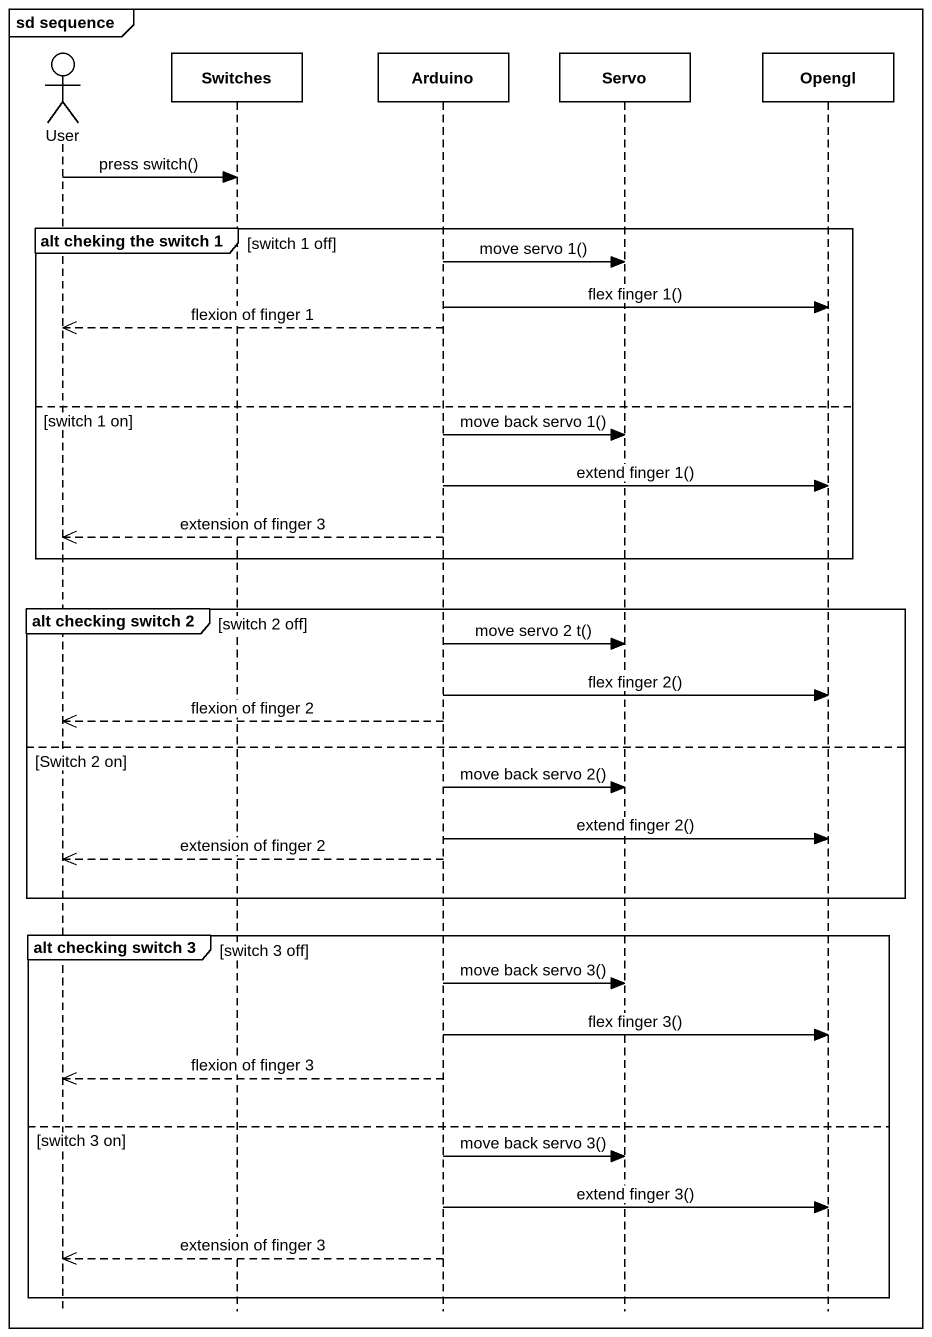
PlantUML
@startuml
mainframe sd sequence
hide footbox
actor User
participant Switches
participant Arduino
participant Servo
participant Opengl

User -> Switches : press switch()
group alt cheking the switch 1 [switch 1 off]
  Arduino -> Servo : move servo 1()
  Arduino -> Opengl : flex finger 1()
  Arduino -->> User : flexion of finger 1
else switch 1 on
  Arduino -> Servo : move back servo 1()
  Arduino -> Opengl : extend finger 1()
  Arduino -->> User : extension of finger 3
end
group alt checking switch 2 [switch 2 off]
  Arduino -> Servo : move servo 2 t()
  Arduino -> Opengl : flex finger 2()
  Arduino -->> User : flexion of finger 2
else Switch 2 on
  Arduino -> Servo : move back servo 2()
  Arduino -> Opengl : extend finger 2()
  Arduino -->> User : extension of finger 2
end
group alt checking switch 3 [switch 3 off]
  Arduino -> Servo : move back servo 3()
  Arduino -> Opengl : flex finger 3()
  Arduino -->> User : flexion of finger 3
else switch 3 on
  Arduino -> Servo : move back servo 3()
  Arduino -> Opengl : extend finger 3()
  Arduino -->> User : extension of finger 3
end
@enduml
